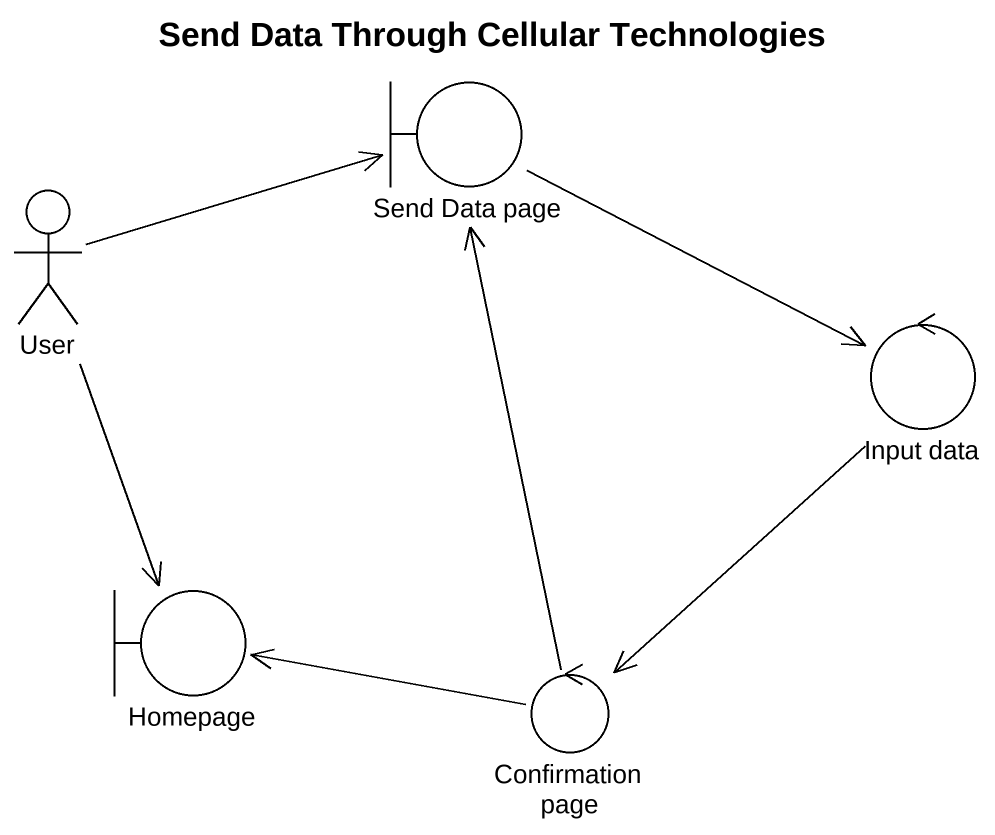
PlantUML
@startuml
title Send Data Through Cellular Technologies
boundary "Send Data page" as Send_Data_page
actor User
control "Input data" as Input_data
boundary Homepage
control "Confirmation page" as Confirmation_page
Send_Data_page -right-> Input_data
User -right-> Send_Data_page
User --> Homepage
Input_data --> Confirmation_page
Confirmation_page -up-> Send_Data_page
Confirmation_page -left-> Homepage
@enduml
